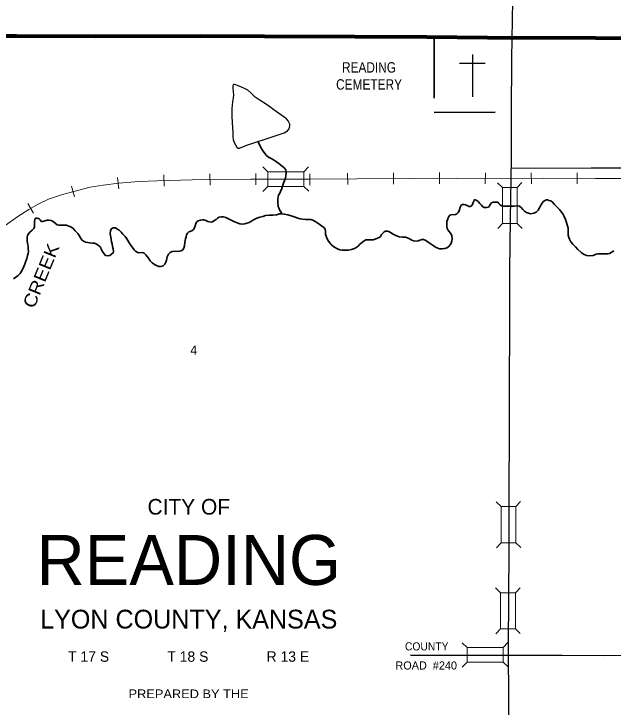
# Model space of a CAD drawing. Extents: x 467 to 471.45, y 2649.76 to 2653.71.
# Drawn here: x 467.647 to 468.626, y 2650.927 to 2652.06 of the extents above; entities that cross this region are included whole.
import ezdxf
from ezdxf.enums import TextEntityAlignment as Align

# ---------------------------------------------------------------- set-up
doc = ezdxf.new("R2010")
doc.units = 0
doc.header["$LTSCALE"] = 0.0068
doc.linetypes.add('DOTTED', pattern=[1.5, 0.3, -1.2])
for name, color, linetype, lineweight in [('12', 7, 'Continuous', 80), ('14', 7, 'Continuous', 25), ('17', 7, 'Continuous', 13), ('21', 7, 'Continuous', 25), ('25', 7, 'Continuous', 13), ('32', 7, 'Continuous', 35), ('51', 7, 'Continuous', 13)]:
    doc.layers.add(name, color=color, linetype=linetype, lineweight=lineweight)
for name, color, linetype in [('29', 7, 'Continuous'), ('45', 7, 'Continuous'), ('49', 7, 'Continuous')]:
    doc.layers.add(name, color=color, linetype=linetype)

msp = doc.modelspace()

# ---------------------------------------------------------------- linework, layer by layer
at = {"layer": '12'}
msp.add_lwpolyline([(467.043939, 2652.025947), (467.135795, 2652.024811), (467.219886, 2652.024811), (467.316856, 2652.024621), (467.407197, 2652.024053), (467.507197, 2652.023864), (467.650947, 2652.024053), (467.779167, 2652.023674), (467.951515, 2652.023864), (468.05625, 2652.023674), (468.203409, 2652.022917), (468.321023, 2652.022348), (468.420644, 2652.021591), (468.59678, 2652.020833), (468.773674, 2652.020076), (468.874053, 2652.019886), (468.967045, 2652.019129)], dxfattribs=at)
at = {"layer": '14'}
for points in [[(468.461174, 2652.081629), (468.459848, 2651.987121), (468.458902, 2651.89697), (468.458902, 2651.823864), (468.457197, 2651.725), (468.456439, 2651.641667), (468.45625, 2651.54375), (468.455682, 2651.458712), (468.456061, 2651.374242), (468.455114, 2651.28125), (468.455114, 2651.183333), (468.454545, 2651.108712), (468.454167, 2651.024242), (468.454735, 2650.934659), (468.454735, 2650.844697)], [(468.458712, 2651.807765), (468.589962, 2651.808144), (468.712879, 2651.808523), (468.777462, 2651.810038)], [(468.294697, 2651.011742), (468.343371, 2651.011742), (468.431818, 2651.011742), (468.542424, 2651.011932), (468.609659, 2651.011553), (468.676515, 2651.012121)]]:
    msp.add_lwpolyline(points, dxfattribs=at)
at = {"layer": '17'}
for p, q in [((467.891667, 2651.79678), (467.892235, 2651.778409)), ((467.966856, 2651.798485), (467.967045, 2651.780114)), ((468.041856, 2651.799053), (468.041856, 2651.780682)), ((468.130303, 2651.798485), (468.130303, 2651.780114)), ((468.191856, 2651.799621), (468.192045, 2651.78125)), ((468.266856, 2651.800189), (468.267045, 2651.781818)), ((468.341856, 2651.800568), (468.342045, 2651.782197)), ((468.417045, 2651.800379), (468.416856, 2651.782008)), ((468.491856, 2651.800379), (468.492045, 2651.782008)), ((468.566856, 2651.800379), (468.566856, 2651.782008)), ((467.815909, 2651.792424), (467.818182, 2651.774053)), ((467.740909, 2651.778409), (467.745833, 2651.760795)), ((467.669508, 2651.750189), (467.678409, 2651.734091))]:
    msp.add_line(p, q, dxfattribs=at)
msp.add_lwpolyline([(467.632386, 2651.714205), (467.65322, 2651.728977), (467.670833, 2651.740341), (467.686174, 2651.748864), (467.70322, 2651.757197), (467.726136, 2651.764773), (467.744697, 2651.769886), (467.771023, 2651.776705), (467.792424, 2651.780114), (467.818182, 2651.783333), (467.850568, 2651.785795), (467.880492, 2651.787121), (467.937689, 2651.788826), (468.032955, 2651.789773), (468.130114, 2651.789773), (468.206818, 2651.79053), (468.292992, 2651.791098), (468.370076, 2651.791477), (468.453977, 2651.790909), (468.512311, 2651.791288), (468.596591, 2651.790909), (468.663826, 2651.791098)], dxfattribs=at)
msp.add_lwpolyline([(467.632386, 2651.714205), (467.65322, 2651.728977), (467.670833, 2651.740341), (467.686174, 2651.748864), (467.70322, 2651.757197), (467.726136, 2651.764773), (467.744697, 2651.769886), (467.771023, 2651.776705), (467.792424, 2651.780114), (467.818182, 2651.783333), (467.850568, 2651.785795), (467.880492, 2651.787121), (467.937689, 2651.788826), (468.032955, 2651.789773), (468.130114, 2651.789773), (468.206818, 2651.79053), (468.292992, 2651.791098), (468.370076, 2651.791477), (468.453977, 2651.790909), (468.512311, 2651.791288), (468.596591, 2651.790909), (468.663826, 2651.791098)], dxfattribs=at)
at = {"layer": '21'}
for p, q in [((468.061364, 2651.802083), (468.05322, 2651.809848)), ((468.12822, 2651.810227), (468.120455, 2651.802083)), ((468.436742, 2651.784091), (468.444886, 2651.776326)), ((468.476705, 2651.78447), (468.468939, 2651.776326)), ((468.061364, 2651.77803), (468.053598, 2651.769886)), ((468.128598, 2651.770265), (468.120455, 2651.77803)), ((468.444886, 2651.717235), (468.437121, 2651.709091)), ((468.468939, 2651.717235), (468.477083, 2651.70947)), ((468.43447, 2651.2625), (468.442614, 2651.254735)), ((468.474432, 2651.262879), (468.466667, 2651.254735)), ((468.442614, 2651.195644), (468.434848, 2651.1875)), ((468.466667, 2651.195644), (468.474811, 2651.187879)), ((468.433712, 2651.12178), (468.441856, 2651.114015)), ((468.473674, 2651.122159), (468.465909, 2651.114015)), ((468.441856, 2651.054924), (468.434091, 2651.04678)), ((468.465909, 2651.054924), (468.474053, 2651.047159)), ((468.386932, 2651.024432), (468.378788, 2651.032197)), ((468.453788, 2651.032576), (468.446023, 2651.024432)), ((468.386932, 2651.000379), (468.379167, 2650.992235)), ((468.454167, 2650.992614), (468.446023, 2651.000379))]:
    msp.add_line(p, q, dxfattribs=at)
at = {"layer": '21', "lineweight": 13}
for points in [[(468.061364, 2651.77803), (468.120455, 2651.77803), (468.120455, 2651.802083), (468.061364, 2651.802083)], [(468.468939, 2651.717235), (468.468939, 2651.776326), (468.444886, 2651.776326), (468.444886, 2651.717235)], [(468.466667, 2651.195644), (468.466667, 2651.254735), (468.442614, 2651.254735), (468.442614, 2651.195644)], [(468.465909, 2651.054924), (468.465909, 2651.114015), (468.441856, 2651.114015), (468.441856, 2651.054924)], [(468.386932, 2651.000379), (468.446023, 2651.000379), (468.446023, 2651.024432), (468.386932, 2651.024432)]]:
    msp.add_lwpolyline(points, close=True, dxfattribs=at)
at = {"layer": '25', "lineweight": 25}
msp.add_lwpolyline([(468.004545, 2651.866288), (468.004545, 2651.85928), (468.005114, 2651.854924), (468.00625, 2651.85), (468.008712, 2651.845833), (468.010985, 2651.842235), (468.012879, 2651.840341), (468.015152, 2651.84072), (468.027273, 2651.845644), (468.043561, 2651.850758), (468.057197, 2651.855114), (468.070265, 2651.85947), (468.088258, 2651.86572), (468.093561, 2651.868939), (468.096591, 2651.872159), (468.097727, 2651.877083), (468.097727, 2651.879735), (468.094508, 2651.885038), (468.091856, 2651.888258), (468.08447, 2651.893939), (468.079167, 2651.897538), (468.071402, 2651.903409), (468.062879, 2651.90947), (468.05322, 2651.91553), (468.047348, 2651.919508), (468.041098, 2651.923864), (468.033902, 2651.930871), (468.028977, 2651.935227), (468.024621, 2651.937689), (468.017424, 2651.94072), (468.007386, 2651.944697), (468.005492, 2651.944697), (468.004545, 2651.942235), (468.004356, 2651.939015), (468.004924, 2651.932765), (468.005303, 2651.927462), (468.004735, 2651.922538), (468.003788, 2651.916098), (468.002462, 2651.905303), (468.002462, 2651.893939), (468.00322, 2651.881439), (468.003598, 2651.874053)], close=True, dxfattribs=at)
at = {"layer": '25', "lineweight": 35}
for points in [[(468.045455, 2651.851326), (468.047348, 2651.847538), (468.049432, 2651.842803), (468.051705, 2651.838826), (468.053977, 2651.835606), (468.056439, 2651.831818), (468.059091, 2651.828788), (468.062879, 2651.825758), (468.067045, 2651.823485), (468.071023, 2651.821402), (468.075947, 2651.818182), (468.079545, 2651.81553), (468.082197, 2651.813258), (468.088447, 2651.808333), (468.090909, 2651.804924), (468.091477, 2651.800758), (468.090909, 2651.796023), (468.09053, 2651.791477), (468.087311, 2651.783333), (468.084659, 2651.774432), (468.082386, 2651.769886), (468.080871, 2651.767045), (468.079167, 2651.763826), (468.078409, 2651.761174), (468.077841, 2651.757765), (468.07803, 2651.752083), (468.078598, 2651.745455), (468.079356, 2651.742803), (468.08125, 2651.738636), (468.083333, 2651.735985), (468.083712, 2651.73447), (468.083902, 2651.733144)], [(468.362311, 2651.697348), (468.361174, 2651.7), (468.35947, 2651.702083), (468.357955, 2651.704356), (468.355682, 2651.706818), (468.354735, 2651.709091), (468.354167, 2651.711742), (468.353788, 2651.720455), (468.355303, 2651.723674), (468.35625, 2651.726705), (468.357197, 2651.728977), (468.358712, 2651.730871), (468.360985, 2651.731818), (468.368182, 2651.732008), (468.370265, 2651.732955), (468.372727, 2651.735227), (468.374242, 2651.737879), (468.375189, 2651.741856), (468.376326, 2651.745076), (468.377652, 2651.747348), (468.379545, 2651.748485), (468.382197, 2651.748485), (468.384659, 2651.747727), (468.388258, 2651.746023), (468.389962, 2651.745265), (468.392235, 2651.745265), (468.394508, 2651.746023), (468.395833, 2651.748295), (468.39678, 2651.751515), (468.397917, 2651.753977), (468.398864, 2651.755871), (468.400379, 2651.755871), (468.40303, 2651.754924), (468.405682, 2651.752841), (468.407955, 2651.75), (468.410417, 2651.747159), (468.412879, 2651.744886), (468.414773, 2651.743371), (468.418939, 2651.743371), (468.42178, 2651.744318), (468.423485, 2651.746402), (468.425379, 2651.749242), (468.427083, 2651.751326), (468.429735, 2651.752462), (468.434659, 2651.752462), (468.437121, 2651.752083), (468.438826, 2651.750379), (468.440909, 2651.748106), (468.443371, 2651.746212), (468.446591, 2651.745644), (468.464015, 2651.745833), (468.471591, 2651.746023), (468.473106, 2651.745265), (468.475379, 2651.743371), (468.47822, 2651.740152), (468.480871, 2651.737311), (468.484091, 2651.735417), (468.4875, 2651.734091), (468.491098, 2651.733333), (468.496023, 2651.734091), (468.5, 2651.735795), (468.50303, 2651.739015), (468.505303, 2651.742992), (468.507576, 2651.747159), (468.50947, 2651.750758), (468.511553, 2651.753409), (468.514394, 2651.755114), (468.516288, 2651.756061), (468.518561, 2651.756061), (468.520833, 2651.755114), (468.523864, 2651.754356), (468.526705, 2651.752083), (468.530114, 2651.748295), (468.53428, 2651.743939), (468.538068, 2651.740152), (468.541288, 2651.736174), (468.543561, 2651.732955), (468.545833, 2651.728788), (468.548106, 2651.723864), (468.549432, 2651.719129), (468.550568, 2651.715152), (468.552083, 2651.709848), (468.552462, 2651.703409), (468.552462, 2651.698485), (468.55303, 2651.694697), (468.554356, 2651.691667), (468.556818, 2651.687689), (468.560038, 2651.683712), (468.564205, 2651.679167), (468.567992, 2651.675), (468.573295, 2651.670076), (468.577273, 2651.667424), (468.582008, 2651.665152), (468.587689, 2651.664773), (468.592992, 2651.665152), (468.597727, 2651.667045), (468.600568, 2651.667803), (468.608144, 2651.667803), (468.616477, 2651.667614), (468.619697, 2651.668371)], [(468.005871, 2651.720644), (468.000568, 2651.723674), (467.996402, 2651.725758), (467.992803, 2651.727083), (467.988636, 2651.728409), (467.985227, 2651.728409), (467.982008, 2651.72803), (467.979545, 2651.726136), (467.977083, 2651.723864), (467.973106, 2651.721591), (467.971212, 2651.720265), (467.968939, 2651.719697), (467.965909, 2651.719886), (467.963258, 2651.720833), (467.960227, 2651.722159), (467.957197, 2651.723485), (467.954924, 2651.723485), (467.951326, 2651.722727), (467.947917, 2651.721591), (467.945455, 2651.719886), (467.943939, 2651.717424), (467.942803, 2651.713826), (467.941856, 2651.710227), (467.940341, 2651.707765), (467.937121, 2651.705682), (467.932576, 2651.703977), (467.930492, 2651.701894), (467.928788, 2651.699053), (467.927841, 2651.695644), (467.926894, 2651.692235), (467.926136, 2651.687121), (467.925379, 2651.680871), (467.924053, 2651.676894), (467.922538, 2651.674432), (467.919886, 2651.672727), (467.916477, 2651.67197), (467.905303, 2651.671402), (467.901894, 2651.670076), (467.899053, 2651.667045), (467.897159, 2651.663068), (467.895833, 2651.657576), (467.894886, 2651.653977), (467.893182, 2651.650947), (467.89053, 2651.648295), (467.886553, 2651.647348), (467.883523, 2651.647348), (467.879356, 2651.648674), (467.876136, 2651.650568), (467.872538, 2651.65303), (467.869129, 2651.656629), (467.866477, 2651.660606), (467.864394, 2651.663636), (467.862121, 2651.666288), (467.859659, 2651.66875), (467.856629, 2651.669886), (467.850189, 2651.669697), (467.847917, 2651.670455), (467.845076, 2651.672159), (467.843371, 2651.674432), (467.840341, 2651.67803), (467.837311, 2651.682386), (467.83447, 2651.687121), (467.831061, 2651.692235), (467.828409, 2651.696212), (467.824811, 2651.700189), (467.82197, 2651.703409), (467.818371, 2651.706629), (467.814773, 2651.708902), (467.8125, 2651.710227), (467.808902, 2651.710227), (467.806061, 2651.708902), (467.804356, 2651.706061), (467.803977, 2651.700568), (467.804924, 2651.694886), (467.805871, 2651.6875), (467.807197, 2651.684091), (467.807765, 2651.679735), (467.808902, 2651.675758), (467.80947, 2651.67178), (467.809091, 2651.669318), (467.80625, 2651.667235), (467.803409, 2651.665341), (467.8, 2651.664773), (467.796212, 2651.665341), (467.794129, 2651.667614), (467.792424, 2651.670265), (467.79053, 2651.673485), (467.789205, 2651.676136), (467.7875, 2651.679167), (467.78447, 2651.682197), (467.781818, 2651.683902), (467.778598, 2651.685038), (467.774811, 2651.685227), (467.770455, 2651.685606), (467.767235, 2651.686174), (467.763447, 2651.686932), (467.760417, 2651.688447), (467.757386, 2651.69072), (467.755303, 2651.693939), (467.75303, 2651.697727)], [(468.362311, 2651.697348), (468.362879, 2651.692992), (468.362311, 2651.688826), (468.361174, 2651.685227), (468.359659, 2651.682576), (468.356818, 2651.679356), (468.354167, 2651.677652), (468.350568, 2651.676515), (468.346402, 2651.676136), (468.342235, 2651.676136), (468.339205, 2651.677083), (468.335606, 2651.678788), (468.331629, 2651.681439), (468.326894, 2651.68447), (468.323295, 2651.686932), (468.319508, 2651.689394), (468.315909, 2651.691288), (468.313447, 2651.691288), (468.310038, 2651.690341), (468.307576, 2651.689205), (468.304167, 2651.688636), (468.299621, 2651.688826), (468.29678, 2651.690341), (468.294318, 2651.692045), (468.289962, 2651.693939), (468.286553, 2651.695076), (468.281439, 2651.695076), (468.276326, 2651.695455), (468.273106, 2651.696591), (468.269318, 2651.698485), (468.266098, 2651.700189), (468.261742, 2651.702841), (468.259091, 2651.704167), (468.257197, 2651.704924), (468.253788, 2651.704924), (468.251515, 2651.703977), (468.249242, 2651.701894), (468.247159, 2651.699432), (468.245644, 2651.696402), (468.243561, 2651.694508), (468.240909, 2651.693182), (468.237121, 2651.691667), (468.233712, 2651.69072), (468.22822, 2651.69072), (468.224432, 2651.69072), (468.221591, 2651.69053), (468.218939, 2651.688826), (468.216477, 2651.6875), (468.214015, 2651.685417), (468.211553, 2651.683333), (468.20947, 2651.680871), (468.207008, 2651.678598), (468.20322, 2651.676705), (468.198485, 2651.675189), (468.193561, 2651.674053), (468.188636, 2651.673674), (468.183144, 2651.673864), (468.178977, 2651.674242), (468.175189, 2651.675758), (468.169508, 2651.679167), (468.164962, 2651.683144), (468.162311, 2651.686553), (468.159659, 2651.690152), (468.157197, 2651.695265), (468.155871, 2651.7), (468.155871, 2651.704545), (468.155303, 2651.708333), (468.15303, 2651.710795), (468.149242, 2651.713636), (468.144697, 2651.716856), (468.140152, 2651.719886), (468.134848, 2651.722917), (468.131818, 2651.723864), (468.127652, 2651.724053), (468.123295, 2651.724053), (468.118182, 2651.724242), (468.114394, 2651.725189), (468.110417, 2651.726326), (468.10625, 2651.72803), (468.099811, 2651.729924), (468.094129, 2651.731439), (468.088447, 2651.732765), (468.08428, 2651.733144), (468.080492, 2651.732955), (468.075568, 2651.731818), (468.069886, 2651.730871), (468.063636, 2651.730871), (468.057955, 2651.730303), (468.05322, 2651.728977), (468.048295, 2651.72803), (468.043371, 2651.725947), (468.038258, 2651.723295), (468.034848, 2651.721023), (468.031061, 2651.718939), (468.027273, 2651.717803), (468.023674, 2651.716667), (468.019508, 2651.716288), (468.015909, 2651.717045), (468.011174, 2651.718371), (468.005871, 2651.720644)], [(467.75303, 2651.697727), (467.751136, 2651.700947), (467.74697, 2651.705303), (467.743939, 2651.708523), (467.74053, 2651.711174), (467.736553, 2651.713258), (467.732576, 2651.714583), (467.725189, 2651.714773), (467.720455, 2651.714583), (467.717235, 2651.715341), (467.714015, 2651.717803), (467.710795, 2651.720455), (467.707765, 2651.722538), (467.703977, 2651.723106), (467.700758, 2651.722727), (467.695455, 2651.721212), (467.693182, 2651.720455), (467.691288, 2651.720833), (467.689394, 2651.723674), (467.687689, 2651.725), (467.684848, 2651.726136), (467.682008, 2651.726136), (467.680682, 2651.724053), (467.680114, 2651.720644), (467.680303, 2651.716477), (467.680114, 2651.711932), (467.679356, 2651.70947), (467.676705, 2651.706629), (467.672917, 2651.70322), (467.670455, 2651.700758), (467.669129, 2651.697917), (467.668371, 2651.694508), (467.668182, 2651.689773), (467.66875, 2651.68447), (467.669697, 2651.680492), (467.670076, 2651.676326), (467.670455, 2651.67178), (467.669886, 2651.668182), (467.669129, 2651.664962), (467.667614, 2651.660227), (467.666288, 2651.655682), (467.664583, 2651.651136), (467.663068, 2651.647159), (467.660795, 2651.642045), (467.658523, 2651.638636), (467.656629, 2651.635795), (467.653598, 2651.632576), (467.649811, 2651.629924), (467.646023, 2651.626894)], [(468.619697, 2651.668371), (468.626894, 2651.672538)]]:
    msp.add_lwpolyline(points, dxfattribs=at)
at = {"layer": '32', "lineweight": 25}
for p, q in [((468.395833, 2651.99375), (468.395833, 2651.924621)), ((468.374811, 2651.979545), (468.416856, 2651.979545))]:
    msp.add_line(p, q, dxfattribs=at)
at = {"layer": '32', "linetype": 'DOTTED'}
msp.add_lwpolyline([(468.333144, 2652.022348), (468.333144, 2651.899053), (468.458902, 2651.899242)], dxfattribs=at)

# ---------------------------------------------------------------- texts
at = {"layer": '29', "width": 1.15}
msp.add_text('CREEK', height=0.02083, rotation=67.667, dxfattribs=at).set_placement((467.700633, 2651.628144), align=Align.CENTER)
at = {"layer": '32', "width": 0.85}
for s, p in [('READING', (468.226799, 2651.964015)), ('CEMETERY', (468.226894, 2651.936174))]:
    msp.add_text(s, height=0.01705, dxfattribs=at).set_placement(p, align=Align.CENTER)
at = {"layer": '45'}
msp.add_text('4', height=0.01496, dxfattribs=at).set_placement((467.940341, 2651.50303), align=Align.CENTER)
at = {"layer": '49', "width": 0.95}
msp.add_text('COUNTY  ', height=0.01326, dxfattribs=at).set_placement((468.325758, 2651.019697), align=Align.CENTER)
at = {"layer": '49'}
msp.add_text(' ROAD  #240', height=0.01326, dxfattribs=at).set_placement((468.317803, 2650.988447), align=Align.CENTER)
at = {"layer": '51'}
for s, height, p in [('CITY OF', 0.02557, (467.932386, 2651.241667)), ('READING', 0.08163, (467.932292, 2651.126705)), ('LYON COUNTY, KANSAS', 0.03068, (467.932292, 2651.055492)), ('T 17 S               T 18 S               R 13 E', 0.01705, (467.932102, 2651.001136))]:
    msp.add_text(s, height=height, dxfattribs=at).set_placement(p, align=Align.CENTER)
at = {"layer": '51', "width": 1.1}
msp.add_text('PREPARED BY THE', height=0.0142, dxfattribs=at).set_placement((467.932102, 2650.941667), align=Align.CENTER)

doc.saveas('drawing.dxf')
